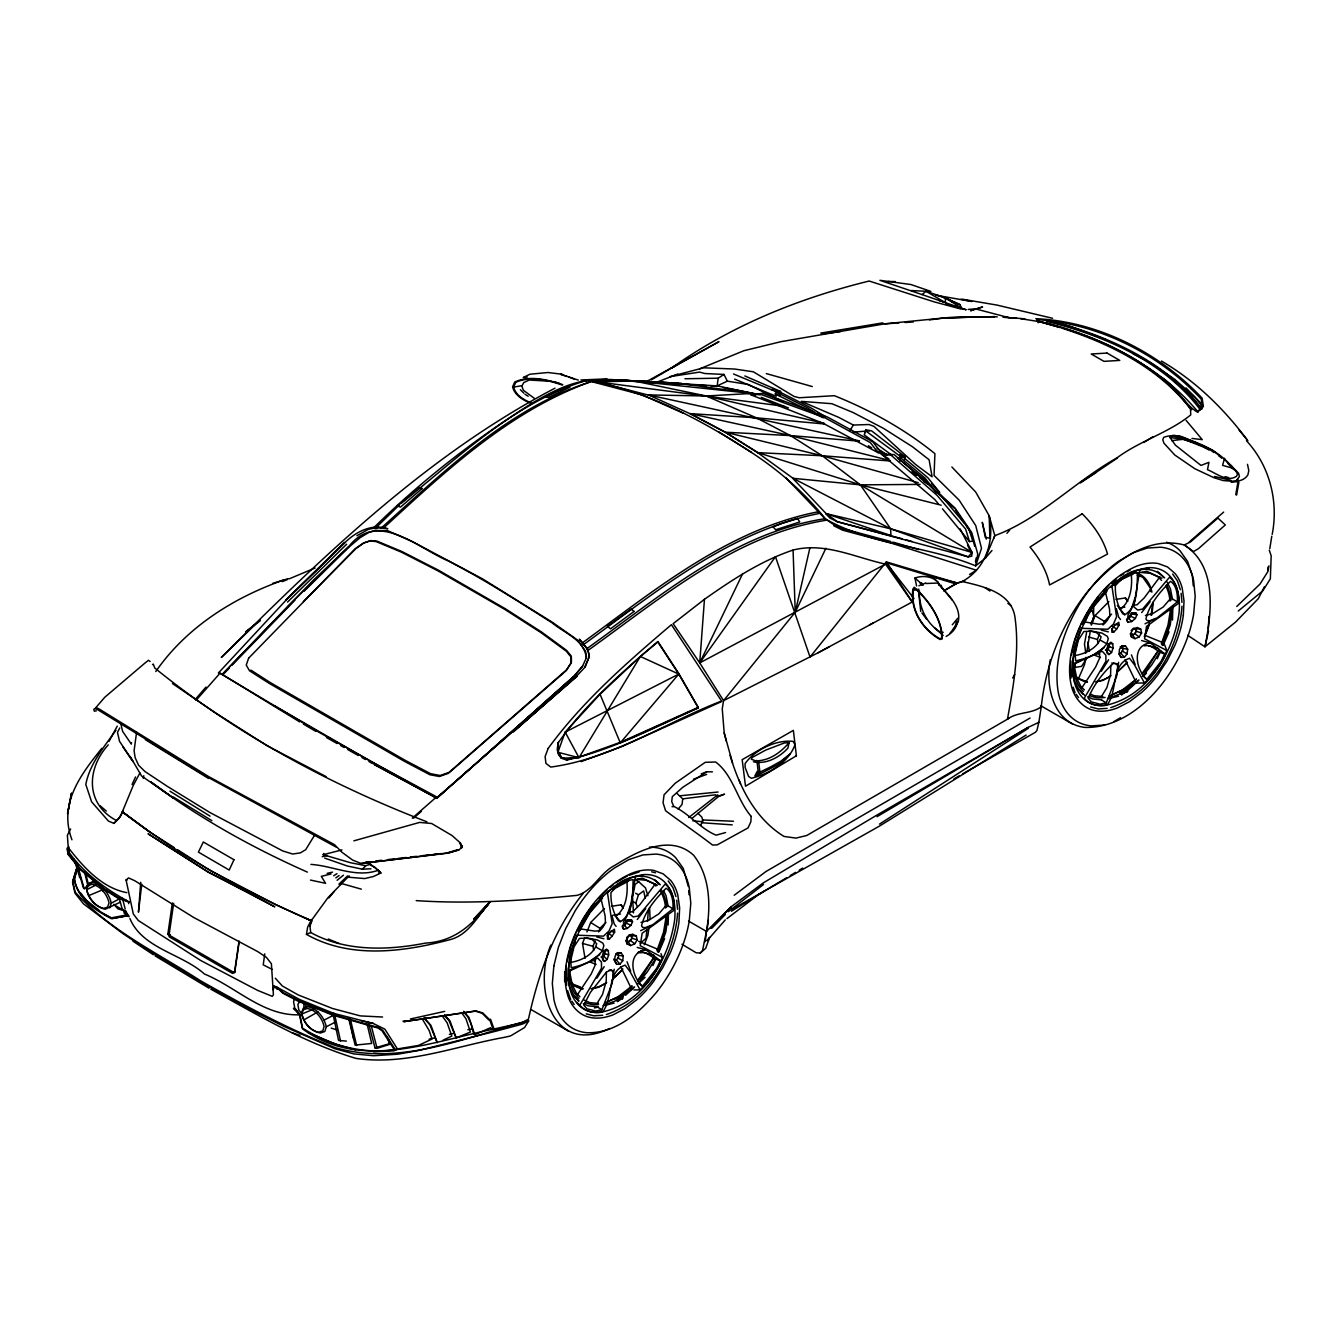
<?xml version="1.0" encoding="UTF-8"?>
<svg xmlns="http://www.w3.org/2000/svg" width="1341" height="1341" viewBox="0 0 1341 1341"><rect width="100%" height="100%" fill="white"/><g stroke="black" fill="none" stroke-linecap="round" stroke-linejoin="round"><path stroke-width="1.5" d="M564.645 981.679L564.695 971.772M668.136 914.646L665.84 931.961L658.364 952.311M1172.537 607.741L1170.224 625.057L1162.764 645.423M705.249 941.684L706.456 931.408C710.847 906.013 710.328 876.461 693.599 855.223C669.83 833.549 637.377 851.384 614.698 865.431C600.03 872.689 592.94 891.279 576.814 895.386C523.493 900.549 469.769 904.186 416.23 900.632M558.392 742.394L558.258 751.58L561.678 757.497L566.941 759.392L579.295 757.045L620.481 742.26L698.225 707.344L678.781 673.601L657.878 641.484C621.939 672.327 585.296 704.126 558.024 743.065L557.89 752.267L561.309 758.185L566.606 760.079C612.871 749.87 655.179 726.906 698.275 707.847L678.781 674.087L657.811 641.97L640.344 656.47L600.047 694.236L565.181 732.119L557.89 752.267L578.994 757.699L640.344 656.47L678.781 674.087L620.296 742.88L600.047 694.236M1075.096 663.426L1075.046 667.416L1081.533 666.36L1086.562 658.733M1075.231 655.481L1075.348 647.535M606.4 972.124L590.409 992.357L583.788 1005.163L586.922 1008.75L595.639 1011.064L601.858 1009.79L612.167 983.406L613.306 973.935L612.569 970.8L611.027 969.761L606.4 972.124L606.199 981.294L602.511 994.486L597.55 1002.599M913.338 590.291C910.505 610.306 922.709 629.097 939.639 638.618L941.717 638.115C942.069 619.291 928.475 600.097 914.545 588.213L913.338 590.291L918.937 589.252M1110.801 665.387L1110.599 674.389L1106.912 687.581L1101.95 695.711M626.817 920.094L626.75 922.843L624.336 925.625M1131.217 613.206L1131.15 615.955L1128.736 618.737M668.136 924.955L668.405 914.83M1172.487 620.078L1172.855 605.897M303.887 1006.84L304.072 1002.817M1187.707 635.316L1204.972 646.815C1211.627 612.703 1217.695 566.489 1184.237 544.966C1146.454 535.126 1111.706 563.974 1088.456 590.526C1061.67 623.666 1045.712 664.583 1041.27 706.757C1031.48 714.183 1017.534 711.535 1007.46 719.195L806.679 835.527L795.967 838.091L783.999 836.432C755.05 818.563 739.36 786.798 730.057 755.218M1208.258 628.611L1208.995 616.424M647.535 921.435L648.273 911.394M914.009 598.639L887.675 564.662L885.529 564.125C855.122 557.504 824.799 541.932 793.067 550.061C760.766 560.873 732.136 579.848 704.461 599.293L699.734 662.907L723.57 700.639L722.246 708.836L724.207 733.007L726.336 741.087M140.721 882.294L138.458 912.165L141.744 884.289M706.908 930.671L708.383 920.077M677.591 913.104C674.64 955.63 648.089 1000.47 606.367 1014.534M1181.991 606.216C1179.024 648.742 1152.489 693.582 1110.767 707.629M1050.321 659.588C1045.041 686.056 1053.288 724.123 1085.238 727.425C1115.695 727.979 1142.146 708.601 1160.535 685.821A97.994 56.523 -60 0 0 1193.658 613.977L1195.2 596.393L1193.658 580.737A97.994 56.523 -60 0 0 1160.535 547.212L1147.343 548.033L1133.162 552.76L1118.763 561.158A98.195 56.657 -60 0 0 1079.606 603.903C1064.117 630.32 1053.087 661.415 1058.267 692.358A97.994 56.523 -60 0 0 1091.39 725.883L1104.582 725.062M1008.935 718.022L1007.46 719.195C1013.36 686.341 1019.546 652.849 1015.238 619.408C1012.941 592.688 983.623 586.503 962.201 581.541L957.172 583.05L945.036 590.057M960.206 528.924L972.074 552.442L971.739 556.197L968.202 556.867L837.438 521.766L830.364 518.246L825.738 513.502M744.842 375.949L780.563 391.421L780.16 395.913L776.389 394.271M566.505 967.867L566.64 985.065M1070.906 660.979L1071.04 678.177M1183.349 615.083L1184.019 600.919L1182.226 588.28A77.728 44.84 -60.1 0 0 1174.984 573.428L1167.558 566.975L1158.255 563.538A80.628 46.516 -60 0 0 1136.045 566.405C1109.359 577.937 1090.501 602.528 1078.952 628.51A80.628 46.549 -60 0 0 1070.286 659.185L1069.649 666.443A84.014 48.477 -60 0 0 1071.442 685.972C1074.141 697.773 1083.059 708.635 1095.413 710.713A80.628 46.516 -60 0 0 1117.64 707.83L1129.474 701.695L1141.325 692.744A77.711 44.84 -60 0 0 1157.786 674.875L1167.089 660.912L1174.716 645.742A80.644 46.499 -60 0 0 1183.332 615.083M622.727 960.743L623.263 956.099L621.051 952.747L617.447 952.663L615.033 956.301L614.698 961.145L616.709 964.313L619.995 964.112L622.727 960.743L617.648 957.809M1127.127 653.855L1127.664 649.212L1125.451 645.842L1121.847 645.775L1119.433 649.413L1119.098 654.24L1121.11 657.408L1124.395 657.224L1127.127 653.855L1122.048 650.921M558.024 743.065L557.219 749.787L558.56 754.665L561.309 758.185L578.994 757.699L565.181 732.119L678.781 674.087M677.289 793.788L682.72 798.85L682.066 804.416L678.11 809.092M733.493 373.971L776.607 391.857L776.07 396.266L734.65 379.134M67.184 848.048L67.989 853.547L80.477 869.085L103.944 888.48L117.824 897.33L128.753 901.621L128.686 903.666M1137.57 572.791L1131.486 573.613L1120.774 579.882L1115.36 585.715C1114.941 595.454 1117.355 605.713 1122.853 613.86L1124.797 614.748C1138.274 606.752 1136.782 586.503 1137.57 572.791L1134.251 571.685M783.06 401.797L748.244 384.481L727.342 381.162L723.989 374.441L718.173 378.196L717.167 385.89L760.297 394.908M1200.178 444.877C1188.981 440.166 1176.007 432.473 1163.72 437.35L1162.781 439.747L1163.938 443.184L1174.8 455.018L1194.764 468.696L1214.125 477.782L1223.227 480.564L1238.011 481.67L1235.748 494.661M131.519 742.596L131.317 744.104L122.601 731.348L121.042 724.66M136.614 732.169L134.083 750.792L135.156 757.682L138.576 765.225L144.962 771.511L167.206 786.279L209.984 812.562L282.783 850.965L292.64 854.016L300.334 852.893L305.698 849.708L314.397 835.51M264.764 953.853L263.222 964.833L272.206 969.426M649.01 927.519L647.871 935.515L644.283 944.701M957.357 621.235C957.072 627.94 951.741 633.354 946.143 636.422M1151.047 615.335L1152.791 603.132M239.218 941.516L234.725 972.51L232.563 973.432L169.402 936.957L167.876 933.923L172.369 902.929M173.659 903.331L169.251 933.738L170.273 935.767L233.233 972.108L234.625 971.487L239.033 941.08M1086.88 651.441L1090.199 631.611M68.726 846.54L69.397 852.876C84.148 873.41 105.101 888.58 127.009 900.766M1093.535 615.703L1093.787 604.674M1268.2 570.344L1268.938 565.818M273.866 985.786L273.212 989.842L273.95 985.736M311.263 919.524L309.922 926.095L310.726 932.515C345.257 951.691 387.633 950.518 425.483 943.092C454.8 941.633 473.541 924.033 490.102 901.722L473.893 918.971L490.102 901.722C478.469 914.964 469.668 933.52 451.8 939.169C404.664 951.892 350.755 959.486 306.452 934.375L307.659 927.017L310.458 921.753L327.875 897.783L349.163 875.857M700.807 825.369L702.667 819.954L701.863 817.172L697.907 813.249M612.099 982.065L614.228 969.225M1116.5 675.16L1118.629 662.32M1236.62 495.097L1238.883 482.257M975.46 561.913L976.164 558.024M904.639 459.779L905.175 456.845L871.633 430.863L866.001 429.874L864.207 434.853L891.832 455.135M1086.562 632.6L1084.483 644.015L1085.774 653.218M899.945 461.103L900.817 456.728L865.548 430.763M1086.009 657.341L1084.483 664.734L1078.851 677.808M1091.943 623.565L1093.25 617.514M143.252 778.216L143.789 775.735M754.882 775.919L756.76 772.282L758.369 772.902L770.622 766.901L780.663 761.319L790.017 754.044L778.719 764.236L755.62 776.271L758.302 772.869L757.162 762.694L755.62 760.8L751.329 759.257L752.267 757.397L765.728 750.072L784.334 742.964L789.078 742.679L787.888 748.177C779.339 757.43 766.18 764.638 753.407 761.772M646.949 929.481L646.01 938.298L640.177 943.377M1208.526 631.075L1204.972 646.815L1235.564 622.09L1258.361 598.606L1264.513 586.587M809.88 547.916L795.247 612.167L723.57 700.639L818.295 652.681L912.198 602.008L886.334 561.879L810.048 657.056L775.467 556.683L699.734 662.907L673.132 623.666L704.461 599.293M1271.788 536.232L1269.793 548.67M567.059 961.849L570.596 946.88L575.758 933.621M1071.442 654.961L1074.996 639.992L1080.159 626.733M956.301 622.107L955.178 626.867L950.132 633.002M550.782 945.12C532.729 987.127 552.274 1056.255 609.485 1028.513M951.875 466.986L975.678 491.996L989.172 515.782C994.704 541.026 985.786 568.802 962.201 581.541L964.799 581.039M1272.19 534.439C1278.66 501.182 1269.692 465.88 1246.476 440.753M67.385 848.937L67.989 854.318L80.477 869.773L103.944 889.251L117.824 898.101L129.088 902.208L125.568 900.012M77.141 868.197L74.409 878.59C76.99 897.515 95.814 909.785 111.32 917.864L126.523 914.964L127.462 915.735L111.32 918.652C95.781 910.589 76.973 898.319 74.409 879.378L77.208 868.851M569.858 962.503C580.569 961.061 593.711 954.993 596.695 943.712L592.018 939.454L586.637 938.147M1074.258 655.598C1084.97 654.173 1098.095 648.105 1101.095 636.807L1096.402 632.55L1089.227 630.823M294.718 997.687L293.578 1001.895L294.785 1008.08L299.479 1014.886L302.496 1028.849C360.545 1071.224 430.746 1041.739 492.918 1029.268L521.917 1022.797L528.471 1019.076C538.411 973.952 553.732 929.548 583.234 893.29M76.471 869.119L72.548 882.227L74.962 893.14L83.427 903.8L122.718 933.487L146.521 949.294L200.01 981.595L256.181 1012.505L283.605 1026.234L334.814 1048.712L353.84 1053.892L373.536 1055.736L397.573 1054.21L418.208 1050.573L495.868 1031.195L522.521 1024.071L528.605 1021.088L528.002 1019.814M76.739 868.197L72.749 881.188L75.163 892.1C109.342 930.235 157.517 952.931 200.01 980.439C243.727 1005.264 288.164 1028.949 334.948 1047.556C399.635 1066.43 466.484 1037.364 528.538 1020.501M326.299 1026.787L324.824 1031.514L320.331 1033.023C310.626 1031.279 303.384 1022.295 301.624 1012.874L303.234 1008.231L307.659 1006.689C317.381 1008.482 324.271 1017.501 326.299 1026.787L335.25 1022.127M637.344 906.65L635.835 903.113L638.45 894.799L643.663 890.927L645.339 898.369M865.163 432.573L866.001 429.874M630.639 904.672L626.683 916.691L623.33 922.105M1135.039 597.768L1131.083 609.803L1127.731 615.217M109.711 907.823L111.253 903.13C109.191 893.743 102.268 884.641 92.546 882.529L88.053 883.97L86.444 888.53C88.355 898.017 95.513 907.069 105.218 909.248L120.405 902.158M301.826 1013.997L303.234 1009.857L307.19 1008.432C315.973 1009.991 322.343 1018.171 324.086 1026.603L322.812 1030.81L318.722 1032.252C309.955 1030.558 303.452 1022.529 301.826 1013.997L312.989 1009.438M607.138 959.402L608.68 954.96L608.345 950.652L606.467 949.11L604.053 951.205L602.394 955.647L602.729 960.022L604.523 961.447L607.138 959.402L603.115 955.731M1111.538 652.497L1113.08 648.055L1112.745 643.764L1110.868 642.222L1108.454 644.3L1106.778 648.759L1107.113 653.134L1108.923 654.559L1111.538 652.497L1107.515 648.826M86.645 889.737L88.12 885.546L92.076 884.272C100.893 886.099 107.096 894.413 109.04 902.862L107.632 907.086L103.609 908.393C94.825 906.432 88.389 898.319 86.645 889.737L97.759 884.121M309.922 926.095L311.799 920.982L304.223 917.546M660.945 953.619L662.353 957.407C658.113 969.962 649.765 980.942 640.076 989.859L633.891 989.943M1164.642 644.82L1166.754 650.502C1162.496 663.074 1154.165 674.037 1144.476 682.971L1136.229 683.089M618.184 999.498L622.073 996.246L623.347 996.514L622.542 998.76L618.721 999.967L617.514 998.576M1125.937 690.749L1126.474 689.358L1127.731 689.626L1126.943 691.872L1123.121 693.062L1121.914 691.671L1122.585 692.61L1125.937 690.749L1126.943 691.872M593.694 950.451L592.99 946.327L595.086 940.929M598.589 931.911L599.997 928.307L605.78 922.491M1098.095 643.546L1097.391 639.439L1099.486 634.025M1102.989 625.023L1104.397 621.419L1111.622 614.128M1144.275 636.673L1149.438 623.347M585.045 958.379L582.514 943.393L584.726 937.694M586.956 931.995L590.66 922.491L604.456 908.544M1091.356 625.107L1095.061 615.603L1108.856 601.64M115.929 730.258C103.978 747.105 89.763 763.649 85.807 784.468L91.59 801.784L108.42 821.078L113.918 823.391L119.014 818.278L121.83 813.032L133.195 785.558L139.9 772.969M96.334 710.864L94.323 711.183L93.803 709.238L97.155 707.998L99.502 709.205L208.911 776.741L334.529 844.679L341.972 852.289L352.549 860.017L361.115 863.503L448.43 852.859L459.209 849.808L462.159 846.624L460.214 842.802L452.034 835.527L431.618 823.508L419.632 822.402L353.873 840.841M727.342 381.162L717.167 385.89L610.138 379.486L584.508 380.224C642.071 388.354 701.226 419.616 751.211 452.319C779.322 470.607 804.6 492.767 825.52 518.984C870.963 544.982 927.369 545.955 975.645 565.868L985.199 558.325L994.821 535.662L989.172 515.782L989.876 537.741M1106.794 643.814L1108.269 638.618L1107.264 636.271L1101.833 633.053L1092.261 631.175L1083.897 631.51L1078.415 639.959L1075.13 653.687L1075.599 660.828C1087.115 658.548 1099.57 653.503 1106.794 643.814L1100.223 640.093M602.394 950.702L603.869 945.522L602.863 943.159L597.432 939.957L587.861 938.063L579.496 938.415L574.015 946.847L570.73 960.575L571.199 967.733C582.715 965.453 595.169 960.391 602.394 950.702L595.823 946.997M123.171 811.087L120.221 816.736L113.918 823.391M275.559 986.406L283.001 993.312L298.356 1001.308L332.534 1015.07L378.162 1028.078L382.034 1030.776L393.885 1048.997L392.611 1050.037C361.249 1054.026 328.746 1044.89 302.496 1028.078L300.015 1014.969L293.444 1008.248L300.535 1014.735C263.875 1016.763 236.418 987.06 204.435 974.019C181.923 953.686 142.481 948.64 129.943 918.602M631.443 919.742L627.89 920.479L623.934 923.463L622.526 927.302L623.599 929.229L627.219 928.458L630.957 925.357L632.566 921.636L631.443 919.742L627.37 919.725M1135.827 612.854L1132.29 613.591L1128.334 616.575L1126.926 620.397L1127.999 622.341L1131.62 621.553L1135.358 618.469L1136.967 614.748L1135.827 612.854L1131.77 612.837M652.916 965.554L656.269 957.876M658.766 952.127L664.633 938.7M1157.317 658.666L1160.652 650.988M1163.167 645.239L1169.034 631.812M993.698 538.328L994.821 535.662C1040.415 518.615 1074.862 481.469 1116.986 457.868C1139.833 440.803 1168.883 432.741 1190.758 414.872L1190.473 408.921C1158.909 367.903 1110.482 343.983 1062.223 328.227M531.053 402.836C523.761 399.853 515.665 395.31 513.637 387.113L515.782 382.302C530.55 375.748 547.497 380.073 562.147 385.001M584.71 667.064L589.319 656.721L587.961 649.849L579.379 639.171L587.76 649.262L589.319 656.336L585.179 667.013L576.412 676.333L513.62 731.432L577.016 676.384M132.055 784.519L135.542 776.942M579.781 930.453L589.805 912.886L602.545 898.202M656.956 950.568L663.56 932.196L665.639 919.54A67.687 39.04 -60 0 0 665.857 915.568M1084.182 623.565L1086.696 618.067M1161.356 643.68L1167.961 625.292L1170.023 612.653A67.67 39.04 -60 0 0 1170.274 608.68M378.43 871.801L379.922 871.717L370.485 864.258L365.724 865.699L350.521 862.732L323.181 854.703L323.784 853.412M233.233 972.108L234.625 971.487L234.725 972.51M825.939 548.218L795.247 612.167L793.067 550.061M742.746 573.512L699.734 662.907L885.529 564.125L912.198 602.008M1090.753 623.9L1094.122 616.927L1092.446 610.792L1088.691 611.798M660.426 960.692L656.671 968.353L642.423 986.255C631.762 976.868 626.565 952.479 645.826 949.797L660.426 960.692C652.279 959.117 647.2 950.451 638.132 952.294M1164.809 653.788L1161.071 661.448L1146.806 679.367C1136.162 669.98 1130.966 645.574 1150.226 642.892L1164.809 653.788C1157.065 652.866 1152.522 643.697 1144.141 645.876M70.62 828.956L67.368 835.326L68.257 847.512C83.058 866.789 102.05 888.077 126.875 892.653M1247.482 464.338L1248.823 470.607L1247.834 475.049C1243.979 480.933 1237.123 481.436 1230.854 481.872L1235.866 481.285L1239.402 476.608L1238.648 473.39L1231.004 465.344M119.751 727.979L117.488 732.354L119.517 741.322L133.329 761.889M109.007 741.405L117.237 726.135M576.496 931.727L584.391 917.177L593.761 903.717M1080.88 624.822L1082.858 621.201M1084.835 617.564L1087.802 612.099M1012.723 678.01L1014.701 674.473M1106.258 702.902L1116.567 676.518L1117.707 667.047L1116.969 663.912L1113.617 663.141C1102.922 672.696 1093.636 685.067 1088.188 698.259L1091.323 701.863L1100.022 704.176L1106.258 702.902L1101.531 699.935M654.224 956.971L642.339 976.248L637.88 980.506M1158.624 650.083L1146.739 669.343L1142.281 673.618M849.658 431.014L853.345 425.047L869.085 424.527L873.98 426.421L915.685 464.539L932.112 476.793L929.078 459.728L912.517 446.788L883.551 428.399L853.127 412.542L831.873 403.708L801.264 401.361L838.594 417.319L853.345 425.047M655.263 959.033L647.368 971.789L638.199 983.137M1159.663 652.128L1151.751 664.901L1142.582 676.233M653.587 957.91L637.461 980.774M1157.987 651.022L1141.861 673.886M528.605 1021.088L524.582 1027.508L511.055 1035.638M640.076 989.859L630.102 971.722L625.141 965.151C606.4 971.504 613.457 997.788 602.997 1011.382C594.918 1013.863 585.279 1011.919 579.832 1005.197L601.522 968.135L601.455 962.067L597.768 958.094L568.718 971.337C568.115 958.781 572.389 946.679 577.016 935.197L603.467 936.152L609.015 931.006L612.167 923.698L607.473 892.771C615.133 885.11 624.487 878.104 635.45 876.511L629.365 913.674L633.237 916.926L638.199 916.004L665.17 884.071C672.746 890.189 674.657 900.901 674.205 910.17L642.138 933.286L640.21 945.69L662.353 957.407M612.217 935.968L614.631 932.179L614.429 929.196L609.887 932.448L607.54 936.353L607.473 939.169L609.417 938.985L612.217 935.968L607.507 932.699M596.896 978.159L604.204 966.677M625.861 940.611L627.152 944.03L630.622 945.589L634.712 943.846L637.193 939.94L636.321 935.951L632.902 934.375L629.315 934.794M1116.617 629.063L1119.031 625.275L1118.83 622.291L1114.287 625.543L1111.94 629.449L1111.873 632.281L1113.818 632.08L1116.617 629.063L1111.89 625.794M1101.296 671.271L1108.588 659.772M1139.112 636.941L1141.593 633.036L1140.722 629.063L1137.302 627.471L1133.145 629.18L1130.748 633.203L1131.553 637.143L1135.022 638.685L1139.112 636.941L1134.486 633.354M300.015 1001.073L297.87 1004.375L298.808 1010.024L302.178 1014.098M218.382 673.031L286.035 600.181L344.738 542.803C355.935 531.69 371.826 523.426 387.8 528.74L376.134 527.734L368.356 529.36L356.907 535.746M655.481 883.753L639.858 904.739L632.634 911.712L628.946 912.048M1159.881 576.865L1144.259 597.851L1137.034 604.808L1133.346 605.16M1122.585 692.61L1126.474 689.358M952.831 629.767L958.178 621.956C961.849 606.182 947.182 594.281 938.164 583.67L937.962 583.402M108.269 744.858C86.394 768.829 85.355 804.08 116.332 820.457M1088.791 610.289L1098.162 596.829M681.982 944.248L696.13 952.747L700.287 953.065L702.567 950.35L706.456 931.408L731.331 906.633L763.18 882.965L876.226 815.496L1028.145 727.409L1038.856 722.313L1041.27 706.757M577.25 994.988L591.28 973.834L595.421 964.548L594.884 960.374M1081.651 688.084L1095.664 666.93L1099.821 657.66L1099.285 653.486M101.815 748.328C80.309 775.115 58.468 803.913 71.945 839.801M1226.127 461.17L1236.167 471.429L1237.525 474.295L1236.385 476.407C1227.015 482.442 1216.22 473.189 1207.487 469.702L1208.945 462.343L1200.983 465.411L1175.454 445.195L1169.939 437.468L1171.146 435.909C1194.06 439.345 1218.634 449.738 1233.368 468.411L1222.59 465.361L1224.517 458.287L1224.836 460.097M637.26 919.473L645.759 908.611M1141.66 612.586L1150.159 601.707M1120.707 653.235L1122.903 650.419L1122.635 647.234L1120.171 646.815M1094.206 605.998L1106.928 591.297M155.791 671.506C186.466 627.32 233.451 597.667 283.521 580.066M707.277 940.276L709.657 937.359L705.701 948.305L700.287 953.065M328.88 897.967L334.227 891.463M952.294 624.805L957.776 618.235M489.297 902.962L475.77 919.054L488.359 904.203M582.648 665.991L574.317 675.847L491.594 749.619M449.235 787.251L436.848 798.18L374.273 764.504L436.848 798.18L573.998 676.417L582.363 666.561L586.52 657.509L585.648 651.525L578.088 640.445L552.492 622.358L482.509 578.859L412.408 541.613L387.75 530.718L375.648 530.466L369.177 532.226L360.092 537.707L349.75 546.39L303.887 591.381M95.882 707.579L104.782 697.253L144.241 663.661L148.449 660.292L150.108 661.499M196.037 700.354L219.991 673.249L319.544 732.572L436.848 798.18M665.27 906.415L658.8 913.892L648.625 920.328L640.998 922.407M1169.67 599.528L1163.2 607.004L1153.025 613.424L1145.398 615.519M195.451 699.231L205.994 687.061M985.199 558.325L991.988 550.514M1006.907 533.316L1009.622 530.198M88.02 884.708L84.282 888.999L76.722 862.548M475.234 918.753L490.102 901.722M707.009 940.779L725.297 919.876M607.339 935.532L609.669 932.867M784.016 406.273L592.957 381.313L621.386 380.174L634.243 381.012L706.204 395.981L756.408 417.822L790.452 435.59L822.234 455.756L860.386 484.855L972.074 552.442L968.202 556.867L890.592 528.773L826.173 513.653L792.715 478.268M599.109 897.883L607.339 889.686M1103.509 590.979L1108.856 585.145M672.998 908.779L652.849 924.687L645.289 927.67L642.624 927.369L641.551 925.893C644.703 911.444 655.85 898.453 666.108 888.262A35.235 17.902 -69.9 0 1 672.964 908.812L668.17 905.896M1177.398 601.891L1157.249 617.799L1149.69 620.782L1147.008 620.464L1145.952 619.006C1149.103 604.54 1160.25 591.565 1170.509 581.357A35.235 17.902 -69.9 0 1 1177.364 601.908L1172.57 598.991M731.331 906.633L710.529 928.274M223.578 674.037L229.277 668.103M232.127 665.153L295.003 600.081M324.656 858.106L347.369 866.018L362.372 869.186L365.724 865.699M789.078 742.679C780.529 752.619 769.281 760.9 755.62 760.867L756.961 760.481L758.771 762.308L759.911 772.248L758.369 772.902M711.87 928.19L725.313 914.528M303.368 601.606L356.036 548.469L364.115 542.787L370.719 540.591L377.072 541.144L401.998 551.57L438.289 570.093L505.389 608.78L541.68 632.097L566.606 650.402L571.35 656.235L571.434 662.286L566.556 669.83L449.118 772.332L440.166 775.5L430.612 773.69L405.083 760.28L270.346 682.619L250.834 670.064M370.535 865.163L375.094 867.392L380.928 873.008L373.351 876.528L364.718 878.573L348.71 877.232M1197.781 412.039L1203.397 406.39L1202.106 398.16C1159.781 352.918 1098.245 321.404 1035.822 318.689M613.223 978.746L622.928 969.023M1117.623 671.841L1127.328 662.136M728.18 911.712L763.515 884.473M344.536 542.367L285.834 600.131L344.738 542.803M287.51 602.109L346.665 544.228M586.235 658.045C584.81 639.808 564.142 633.036 552.106 622.827C517.894 601.237 483.917 579.161 447.86 560.739C417.487 547.899 377.676 509.714 348.744 546.592L289.388 604.741L222.204 674.456L218.717 672.528L219.589 673.098M376.469 527.231L376.871 528.471L374.592 528.555L374.189 527.315L376.469 527.231L399.551 504.752M374.189 527.315C422.365 479.894 476.256 438.138 533.534 402.3C549.475 393.148 566.237 384.096 584.458 381.045C513.402 403.255 458.119 457.952 401.11 503.428M381.431 527.851C444.24 471.294 509.362 407.463 591.364 381.531C510.468 410.245 445.497 471.026 383.375 528.203L381.431 527.851L383.375 528.203M1131.133 630.639L1133.748 628.124L1136.095 628.946L1135.961 632.265L1133.413 634.746L1131.016 633.891M1236.771 606.467L1260.037 584.022L1268.066 571.266L1267.932 567.142M338.921 884.205L347.604 875.891M631.929 986.188L622.995 994.704L604.623 1003.152M1136.33 679.284L1127.395 687.799L1109.024 696.247M348.744 546.592L313.543 580.1L222.204 674.456L299.73 721.911M631.98 985.97L617.916 996.866L608.009 1001.442M1136.38 679.066L1122.316 689.978L1112.41 694.537M633.857 987.227L619.14 998.995M1138.258 680.34L1126.524 689.995M625.61 995.223L634.595 986.976M637.578 984.227L645.071 977.354M1128.502 689.693L1138.995 680.071M1143.487 675.948L1146.471 673.199M620.263 998.944L617.313 1001.626L619.793 1000.118M1121.713 694.739L1126.138 690.699L1119.567 692.107L1121.713 694.739L1126.138 690.699L1123.641 689.66M435.976 798.448L576.412 676.333M573.998 676.417L452.319 784.519M413.648 818.161L421.46 811.255M513.016 732.102L575.943 676.384M474.613 764.638L437.585 797.392L373.368 762.811L274.184 705.651M479.24 760.531L486.967 753.709M412.274 818.144L435.708 797.677M1223.646 512.111L1189.182 542.032M1237.927 479.475L1235.866 481.285L1238.011 481.67M756.76 772.366L757.9 771.393M930.855 291.399L910.908 284.527L879.897 280.319L922.038 294.567L925.994 291.282L945.338 297.886L959.854 304.575L961.883 308.363L966.157 309.821L964.347 309.084M126.071 879.964L128.552 877.919L134.72 880.702L193.59 917.412L257.807 951.641L266.39 957.357L271.402 963.743L273.413 994.754L272.273 996.346L257.656 990.396L200.614 960.441L138.341 920.529L133.312 913.992L126.071 879.964L127.412 879.88M254.706 625.057L221.299 657.476C322.511 556.532 427.293 455.001 555.006 388.169M692.191 818.211L718.474 796.588L724.559 794.14L717.016 796.537M1238.246 611.027L1262.786 590.878L1270.346 578.843L1271.184 555.828L1269.29 550.212M610.222 887.356L613.105 885.01M1113.181 581.625L1116.064 579.278M337.111 880.299L343.464 875.187M717.737 794.844L688.704 817.524M260.288 620.246L245.571 631.98L260.087 620.799M582.329 642.892C654.391 590.358 727.895 529.561 817.541 511.91L818.882 513.536C729.269 531.22 655.833 592.018 583.737 644.468L582.329 642.892L583.737 644.468M586.956 648.575C659.571 596.661 732.823 533.366 823.642 518.917L825.385 520.375C734.315 535.294 660.778 598.354 587.894 650.502L588.297 651.743L586.956 648.575L587.358 649.815M943.662 591.012L957.172 583.05L961.195 582.044M726.939 918.619L758.017 894.916L786.647 877.735M647.921 895.738L645.474 887.876L638.702 881.724L635.098 884.44L632.55 897.045L633.472 912.886M734.214 895.235L766.063 871.466L1030.089 718.022M612.954 889.485L627.89 881.423M1114.053 584.927L1122.316 579.061L1132.29 574.535M335.837 877.852L339.105 875.539M612.887 889.2L622.995 882.093L628.795 880.92M1112.075 583.201L1115.058 581.106M1110.549 587.056L1125.719 576.379M638.5 952.697L640.914 951.037M590.744 960.676L599.779 954.524M1095.144 653.788L1104.179 647.636M1080.595 482.861L1117.388 458.019M152.522 664.583L153.276 664.08L154.768 668.019C235.932 733.929 329.534 784.368 426.924 821.815M616.307 998.492L619.257 996.564M712.44 771.846L706.757 771.796L682.737 787.318L672.294 796.688L671.707 801.6L673.769 806.427C689.341 813.752 700.522 828.721 716.077 835.175L725.582 832.543M333.691 875.774L336.977 873.645M879.512 824.128L1028.145 728.414M618.721 999.967L619.995 999.146L619.726 997.218L622.073 996.246M1123.121 693.062L1127.932 691.202M1079.991 482.592L1095.949 472.568M1143.789 442.496L1152.64 436.931M644.887 382.487L718.977 341.653L671.372 368.155C730.61 325.93 798.146 298.54 868.448 281.208M969.56 574.484L976.382 570.243L892.888 543.625L842.668 530.198L833.767 525.756M1026.133 735.069L879.78 825.905L731.8 909.466M731.398 911.243L764.186 891.195M614.698 915.585L615.77 916.205C626.381 908.829 628.091 893.005 626.834 881.071M1117.355 605.512L1120.171 609.3C1131.284 601.506 1132.592 584.844 1131.083 572.389M790.218 875.589L795.582 872.354M799.169 870.208L802.739 868.063M671.372 368.155L675.998 365.406L651.139 379.956M1184.237 544.966L1190.389 542.015L1217.896 518.079L1225.322 524.918L1198.485 548.637L1193.473 551.537L1184.841 545.318M1120.372 575.775L1123.691 573.814M1126.993 571.853L1130.295 569.908M615.972 882.663L627.554 875.824M877.031 816.669L1028.145 727.409M103.944 914.176L112.393 918.568L128.535 915.585L125.719 911.562L127.462 915.735L125.585 910.556M580.904 379.989L607.054 378.866M1111.086 675.663L1102.922 680.423L1096.972 681.345M606.685 982.551L598.522 987.328L592.571 988.25M1113.868 721.609L1120.573 717.703M953.853 778.987L959.268 775.836M962.888 773.74L1035.436 732.253L1036.911 730.543L1038.856 722.313M303.636 1020.065L317.884 1011.885M818.295 652.681L829.241 646.748M869.437 624.956L873.092 622.978M394.019 1050.774L397.439 1048.947L418.526 1045.427L431.986 1039.04L429.17 1030.525L422.247 1018.909M88.053 883.97L95.177 880.249M111.253 903.13L120.17 898.487M324.153 1020.065L334.915 1014.534M1073.169 663.963L1080.343 660.493M568.768 970.867L575.943 967.381M1144.996 623.8L1155.573 618.771M640.612 930.688L651.173 925.659M1036.895 319.611L1037.968 321.086C1081.718 331.328 1124.395 348.861 1160.099 376.486C1175.236 384.951 1183.298 403.323 1196.977 411.888L1202.592 407.01L1201.234 399.132C1159.345 354.208 1098.581 323.432 1036.895 319.611L1038.185 322.745M566.606 760.079L570.361 758.319M443.184 1040.113L451.8 1036.09L447.123 1022.781L442.614 1016.461M310.726 932.515L306.452 934.375M620.397 921.653C633.874 913.657 632.382 893.391 633.187 879.679L627.085 880.501L616.374 886.77L610.96 892.603C610.541 902.359 612.954 912.618 618.452 920.764L620.397 921.653L615.77 916.205M721.709 701.494L621.771 746.585L581.072 761.604M336.34 847.194L208.375 777.529L95.278 708.232M620.296 742.88L698.275 707.847M490.555 1027.675L475.787 1034.297L473.775 1034.146L470.959 1023.703L467.875 1016.897L463.902 1012.287M315.085 567.981L289.338 578.792M1122.048 693.146L1107.515 698.627M617.648 1000.034L603.115 1005.532M88.456 895.721L103.659 889.385M654.777 382.956L677.758 374.072M632.902 934.375L628.761 936.068L626.348 940.091L627.152 944.03M916.59 585.983L914.931 578.072C922.306 575.155 932.565 576.312 938.231 582.245L939.102 585.38M918.903 585.766L925.726 582.983M282.314 581.608L287.577 579.496M701.242 773.891L706.757 771.796M444.843 1015.875L448.933 1020.434L456.158 1037.9L470.423 1032.05L465.998 1018.842L461.572 1012.606M693.431 779.222L706.69 774.394M813.652 411.972L762.744 393.299L751.094 394.924L823.072 423.27L878.171 452.722L880.635 451.833L872.656 441.658L827.347 417.001L819.519 414.134M976.969 308.933L982.567 306.988L977.002 308.497M629.482 875.17L639.07 871.952M340.128 884.423L342.257 883.736L361.366 889.167M943.259 632.281L941.449 632.868C926.916 624.336 918.551 607.624 919.44 590.794M368.54 1023.284L374.994 1047.924L377.072 1048.344L389.728 1044.354L387.18 1036.526M272.726 583.352L288.265 578.641M447.224 852.859L458.069 849.607M458.672 849.959L448.095 853.127L361.115 863.503M699.667 368.842L743.853 350.722L781.065 341.653L884.507 323.868L945.908 317.767L972.778 317.13M405.887 1021.021L402.937 1021.188M374.994 1047.924L389.862 1043.583L388.873 1039.795M920.362 583.134L921.569 582.983L920.362 583.134L922.424 585.196M378.313 870.259C355.767 878.338 333.423 865.833 310.928 864.409M341.989 849.909L323.181 854.703M1108.689 698.611L1118.562 696.18M594.415 1007.963L598.371 1006.974M604.288 1005.515L614.161 1003.068M461.421 848.367L461.891 846.557L460.08 842.953M331.076 873.946L321.304 876.36L325.578 883.317L310.441 880.065M757.162 762.694L758.771 762.308M429.053 1039.191L435.138 1037.75M449.369 1034.397L453.442 1033.442M322.242 856.715L327.204 855.541M327.12 873.377L332.501 872.119M124.043 912.919L126.523 914.964M410.296 1019.009L444.659 1011.382M467.825 1029.804L471.848 1028.899M510.183 1036.057L503.763 1037.465C455.085 1046.265 405.87 1065.793 355.834 1058.367C304.39 1042.896 257.69 1014.902 210.839 989.205M615.167 998.995L621.738 997.603M1127.395 575.188L1133.195 574.015M1138.995 572.842L1146.739 571.283L1161.859 578.306M634.611 879.73L642.339 878.171L657.459 885.211M1139.045 569.959C1147.728 567.913 1158.004 570.461 1163.686 577.602M632.634 877.249C641.87 874.617 653.117 876.746 659.286 884.49M1124.11 690.313L1127.731 689.626M672.042 806.746L673.769 806.427M942.488 508.842L969.509 541.63L972.795 541.043L968.772 528.589L940.527 494.913L894.112 454.565L881.59 454.23L934.761 499.489L938.633 504.166M513.637 387.113L521.766 385.705M1138.693 569.858L1148.986 568.131M634.293 876.746L642.523 875.371M820.776 333.088L882.898 322.863M1119.282 608.009L1124.881 607.121M613.005 915.199L620.481 914.026M1115.947 599.377L1125.468 597.935L1127.781 601.221M611.546 906.281L621.084 904.823L623.381 908.125M1105.437 650.15L1107.716 649.832L1109.527 646.546L1108.99 643.613M167.876 933.923L169.251 933.738L170.273 935.767M602.31 950.819L604.59 950.501L605.126 953.451L603.316 956.736L601.036 957.038M348.476 1017.618L355.097 1045.108L371.708 1043.466L367.116 1024.138M675.847 384.163L681.597 383.392M822.05 333.909L840.623 331.478M929.397 319.912L945.908 317.767L994.787 316.66L947.115 317.683M682.72 798.85L715.725 794.777M527.298 377.039L523.275 377.508L529.913 374.223L547.983 372.513L562.466 374.29M771.377 389.611L774.394 389.259M1171.699 440.636L1182.863 439.345L1198.586 443.871L1176.426 435.791L1182.863 439.345L1169.939 437.468M1121.378 646.312L1125.451 645.842M616.977 953.2L621.051 952.747M365.473 862.112L369.563 861.643M375.698 860.956L381.816 860.252M387.951 859.564L394.086 858.877M398.176 858.408L406.357 857.486M410.43 857.016L416.565 856.329M422.7 855.642L428.835 854.938M432.925 854.485L441.088 853.547M776.607 391.857L780.563 391.421M897.531 457.834L924.77 479.877L936.504 492.683L939.588 492.365L927.838 477.714L899.811 454.364M680.306 795.749L718.072 792.028M852.893 432.171L869.555 430.83M968.185 309.436L974.672 308.933M751.094 394.924L760.33 394.22L825.084 417.856L870.393 442.597L878.171 452.722M884.507 323.868L898.906 322.913M905.058 322.494L913.288 321.957M639.741 952.78L643.948 952.496L654.19 955.395M1107.096 708.383L1098.229 708.936L1090.619 706.958M602.696 1015.271L593.828 1015.824L586.218 1013.846M972.074 552.442L890.592 528.773L793.051 478.318L757.682 452.671L725.28 432.288L690.179 413.766L648.39 394.924L706.204 395.981L751.882 393.449L755.721 394.824M373.67 1051.864L392.947 1050.858L397.439 1048.947L384.85 1029.15L373.267 1023.485L333.808 1013.41L299.697 999.531L277.168 987.328M362.372 869.186L370.954 868.784M925.86 583.519L937.242 583.05M379.034 873.075L380.928 873.008M460.885 846.59L462.159 846.624L459.678 843.103M588.733 380.408L584.207 380.676L586.486 381.28M598.555 380.157L614.429 380.106M603.383 380.928L593.292 381.146L597.7 382.051M597.449 381.799L634.243 381.012L678.462 383.208L751.882 393.449L634.243 381.012L593.024 380.878L648.491 395.126M684.949 378.749L718.173 378.196M1109.208 643.814L1112.745 643.764M604.808 950.719L608.345 950.652M793.051 478.318L860.386 484.855L920.11 484.403M332.736 1012.79L338.552 1040.432L346.38 1041.102M424.024 1017.584L425.097 1017.584M887.993 281.442L895.352 281.593M382.571 1017.014L360.411 1015.908L332.534 1008.499L298.088 994.888L282.331 985.97L275.291 978.192M900.817 456.728L905.175 456.845M671.154 382.939L678.462 383.208L621.386 380.174L669.444 382.839M671.187 383.442L682.535 384.28M1134.52 628.812L1140.722 629.063M630.119 935.7L636.321 935.951M671.523 383.492L706.623 385.655M702.667 819.954L733.46 821.245M666.008 382.671L678.462 383.208M723.989 374.441L704.83 373.519L699.533 372.094L669.997 376.637L703.623 367.803L734.566 369.026L753.34 371.792L794.157 396.483L799.32 397.757L834.353 395.696C870.326 410.078 904.789 429.221 934.912 453.66L934.057 475.435L959.083 500.059L975.728 525.571L981.511 548.301L975.645 565.868L977.757 554.101L971.772 532.645L954.993 507.988L938.717 493.153M824.43 423.974L756.408 417.822L690.213 413.631L725.397 432.221L757.916 452.655L822.234 455.756L890.307 460.986M1095.815 653.654L1099.855 653.838M591.415 960.542L595.454 960.743M911.327 290.544L925.994 291.282L945.422 302.647L961.883 308.363L945.338 297.886L945.422 302.647L922.038 294.567M621.57 380.542L637.746 381.498M645.826 381.967L659.973 382.805M993.446 316.66L997.268 316.895M1003.018 317.264L1016.646 318.337M620.581 380.509L636.958 381.582M645.138 382.118L657.425 382.906M710.797 385.957L717.066 386.392M702.198 822.771L732.203 824.849M859.447 441.155L790.452 435.59L725.397 432.221L822.234 455.756L918.233 482.693M1009.371 317.582L1024.842 318.84M881.59 454.23L890.843 455.001L937.108 495.349L965.621 529.092L969.509 541.63M614.094 959.938L616.307 960.122L618.519 957.306L618.251 954.138L615.77 953.719M1102.838 696.515L1094.139 695.744L1090.417 694.035M598.438 1003.42L589.738 1002.649L584.156 1000.068M1020.585 318.689L1038.973 321.589L1060.295 327.539L1037.833 321.086C1095.463 335.434 1155.171 360.897 1191.613 409.726L1181.354 397.322M1191.948 438.423L1202.257 439.647L1186.148 420.404M1141.861 572.557L1150.494 573.361L1157.987 576.764L1161.524 580.385M637.461 879.445L646.094 880.266L653.587 883.652L655.933 886.066M592.269 381.833L642.423 394.992L683.575 413.33M692.828 820.793L702.969 821.798M1101.497 699.851L1092.395 698.929L1087.702 696.717M1172.269 435.406L1181.371 436.563M551.268 381.33L529.242 380.023L523.744 382.571L521.867 386.141L523.342 390.231L534.338 398.344M962.905 299.311L996.883 305.061L1052.551 318.286M745.579 393.064L749.636 393.634M1131.251 613.91L1136.967 614.748M624.956 920.513L632.566 921.636M935.85 295.221L971.756 301.474L961.095 299.194M1111.739 663.041L1116.969 663.912M609.082 970.23L612.569 970.8M990.546 538.294L985.317 537.355L982.283 522.32L986.289 539.116M1120.59 647.954L1127.664 649.212M617.95 955.161L623.263 956.099M1230.921 480.363L1214.527 476.457M1174.012 435.339L1182.376 436.848L1191.546 440.669M766.281 373.586L812.294 386.543M722.933 387.532L754.245 393.617M1083.763 621.822L1098.949 624.202L1104.297 623.883L1107.381 620.263L1109.862 615.888L1109.527 609.032L1105.604 592.772M579.379 928.726L594.549 931.09L599.913 930.788L602.981 927.151L605.462 922.776L605.126 915.937L601.204 899.677M648.39 394.924L859.447 440.871M361.148 1020.736L373.401 1023.401M690.213 413.631L790.452 435.59L890.374 460.634M1115.075 624.37L1119.031 625.275M610.675 931.257L614.631 932.179M706.204 395.981L824.48 423.404M943.829 297.752L959.854 304.575M1046.785 320.499L1070.587 326.45L1105.772 339.541M1046.433 321.371C1104.163 335.552 1163.686 361.148 1200.363 409.826M1101.229 630.086L1108.32 631.862M596.829 936.973L603.936 938.75M757.916 452.655L860.386 484.855L941.164 505.188M1049.282 320.75C1106.476 335.2 1165.396 360.997 1201.938 409.106M651.659 871.818L655.431 872.79M836.968 521.615L902.208 538.764M929.313 575.691L957.172 583.05L886.334 561.879M553.297 381.598L559.063 383.14M890.776 541.496L840.908 528.136L833.096 524.147L825.084 518.816L785.709 477.597M955.965 583.972L888.077 563.27M1141.593 640.545L1150.226 642.892M637.193 947.433L645.826 949.797M355.717 1049.869L337.144 1044.807L307.994 1032.486M906.164 539.87L912.081 541.513M1225.054 476.625L1228.574 477.614M1088.657 636.992L1097.391 639.439M582.514 943.393L592.99 946.327M1148.349 645.608L1158.59 648.508M945.69 303.72L963.76 309.369M869.236 281.057L933.906 301.792L960.709 308.95M892.771 542.082L918.769 549.609M1177.901 436.881L1203.128 446.888M124.579 910.841L117.941 908.863L113.801 904.253M331.227 1028.128L337.077 1029.938M562.818 384.683C547.597 379.704 530.097 375.061 514.776 381.967L512.564 386.879C514.776 395.31 522.99 400.154 530.6 403.155M490.84 1028.614L492.918 1029.268M936.052 294.886L947.651 298.691L952.462 302.077M567.008 376.385L560.588 374.29L578.289 380.09M1162.06 642.305L1144.56 635.181M657.66 949.21L638.634 941.265M292.17 1032.805L300.015 1035.386M939.069 300.501L944.349 302.261M830.8 518.397L826.173 513.653L890.994 535.579L890.592 528.773L860.386 484.855M1135.911 631.125L1141.593 633.036M631.51 938.013L637.193 939.94M955.379 306.1L959.938 307.692M1006.37 316.761L1008.767 317.616L975.343 308.849M1107.616 645.993L1113.08 648.055M603.215 952.881L608.68 954.96M277.57 988.099L276.766 987.797L277.771 988.686M1093.317 654.726L1100.441 657.459M588.917 961.614L596.041 964.363M1137.134 575.054L1142.8 577.25L1150.176 587.827L1150.829 591.649M1077.745 678.177L1087.182 681.831M571.216 983.489L580.636 987.144M582.782 988.736L573.345 985.065L570.176 980.573M761.219 397.305L788.441 407.949M568.618 376.905L574.35 379.168M328.294 939.002L339.022 943.477M1133.313 358.65C1157.317 372.563 1180.298 390.399 1198.016 411.972M307.357 872.103C252.158 847.579 199.021 818.044 150.628 781.769L173.777 798.264L141.593 776.003L130.127 756.408M583.301 1003.621L587.995 1005.817L597.097 1006.739L601.858 1009.79M393.885 1048.997L395.36 1049.685L382.839 1030.391L378.631 1027.575L332.534 1014.366L298.356 1000.537L283.001 992.541L276.497 986.792M1201.318 445.547L1192.618 441.357L1212.582 450.241L1221.768 457.633M1130.346 616.022L1135.358 618.469M625.945 922.926L630.957 925.357M1133.229 353.856L1145.734 359.958M774.947 393.818L823.34 417.789L808.187 408.284L775.064 391.488M818.044 413.028L825.469 416.783L810.467 407.58L776.188 390.181M1203.061 446.385L1209.381 449.654M326.131 776.623L267.144 745.78L215.113 712.624L172.469 683.558M1204.637 447.676L1209.129 450.04M632.885 901.571L635.835 903.113M635.634 893.223L638.45 894.799M367.719 862.732L371.071 864.61M326.466 737.5L337.06 743.517M340.597 745.512L344.134 747.507M347.671 749.518L358.282 755.519M361.819 757.514L365.355 759.526M368.892 761.52L372.429 763.532M1040.683 705.684L1072.917 724.257M635.383 879.813L638.702 881.724M531.187 1009.639L568.517 1031.162M114.035 904.84L124.881 911.092M688.62 921.099L706.456 931.408M1166.754 650.502L1144.594 638.802L1146.538 626.381L1178.605 603.282C1179.057 593.996 1177.147 583.301 1169.57 577.183L1142.599 609.099L1137.637 610.038L1133.765 606.786L1139.85 569.623C1128.887 571.199 1119.534 578.206 1111.873 585.866L1116.567 616.81L1113.416 624.118L1107.85 629.264L1081.416 628.309C1076.789 639.791 1072.515 651.894 1073.118 664.432L1102.168 651.19L1105.856 655.179L1105.923 661.247L1084.232 698.309C1089.68 705.031 1099.318 706.958 1107.398 704.478C1117.858 690.9 1110.784 664.616 1129.541 658.263L1134.503 664.834L1144.476 682.971M303.301 724.023L315.805 731.365M155.02 955.831L209.045 988.216M525.018 394.288L528.186 396.215M366.931 862.095L370.803 864.459M145.364 739.645L208.576 778.484M173.24 796.956L211.861 820.675M169.955 791.19L210.051 816.149M1095.061 615.603L1104.397 621.419M590.66 922.491L599.997 928.307M718.776 431.869L751.429 452.319M177.683 849.825L209.38 870.058L276.212 904.873L311.799 920.982C244.816 891.866 180.264 856.513 122.366 811.791L149.522 831.839L174.162 847.579M877.031 448.33L887.323 454.934M879.864 450.827L886.703 455.219M868.348 445.715L871.767 447.928M875.204 450.123L888.949 458.94M132.977 941.181L153.327 954.708M1161.44 361.047C1195.384 380.844 1223.713 408.519 1247.147 439.831M1210.973 450.475L1214.058 452.571M1149.237 361.986L1174.884 379.453L1194.395 396.802L1200.899 404.496L1201.318 407.882M985.032 587.676L989.926 591.046M1007.879 603.433L1011.148 605.679M1218.919 456.007L1221.835 458.086M826.173 513.653L837.438 521.766M914.931 578.072L923.178 585.145M1112.276 583.469L1115.36 585.715M924.016 481.553L927.402 484.034M911.813 471.881L916.724 475.485M920.01 477.882L926.564 482.659M149.522 831.839L122.366 811.791M630.086 940.242L634.712 943.846M99.133 910.371L86.31 900.213L80.41 892.788M899.576 456.912L925.039 478.1L936.504 492.683M100.106 805.757L106.274 811.02M1227.887 463.45L1233.569 469.501M1168.397 375.631L1191.126 395.913L1201.083 409.156M934.509 627.756L943.192 635.483M1157.451 571.35L1164.692 577.854M654.492 879.545L660.292 884.742M937.946 493.32L954.172 508.122M1142.934 675.797L1146.806 679.367M638.551 982.702L642.423 986.255M576.881 1002.347L579.832 1005.197M520.392 389.762L523.862 393.164M488.778 1019.981L482.09 1013.176L475.385 1011.181L403.675 1021.691L475.921 1010.863L482.827 1012.991L489.716 1019.747L492.918 1028.798M1186.014 387.951L1200.513 402.803M1084.349 689.894L1080.812 686.274L1076.739 678.127L1074.661 667.952A67.788 39.107 -60 0 1 1074.426 664.231M579.949 996.799L576.412 993.178L572.339 985.015L570.26 974.84M1084.567 695.258L1078.399 688.838L1074.124 680.172L1071.979 669.427M578.926 1000.855L573.998 995.726L569.724 987.06L567.93 978.109M931.626 483.766L939.588 492.365M934.409 578.876L936.085 580.703M1127.63 617.178L1131.62 621.553M623.23 924.066L627.219 928.458M444.541 1014.902L450.006 1020.97L456.158 1037.9M621.537 997.637L622.542 998.76M1120.489 652.849L1124.395 657.224M1077.728 688.268L1083.008 694.169M616.089 959.737L619.995 964.112M573.328 995.173L578.608 1001.073M425.415 1019.126L430.93 1025.345L437.283 1042.778L429.925 1024.842L424.46 1018.657M937.761 582.363L952.211 600.03M463.651 1011.282L468.948 1017.433L474.781 1034.649M1120.171 609.3L1124.797 614.748M1239.034 430.042L1247.884 440.72M277.503 988.367L275.223 986.976L276.967 989.138M1120.506 619.475L1118.629 617.078L1116.366 608.646M616.106 926.363L614.228 923.966L611.965 915.551M921.904 612.971L926.631 619.207M295.322 1008.784L299.546 1014.383M1172.637 574.065L1177.398 580.77L1180.348 589.705M668.237 880.953L672.998 887.675L675.965 896.593M1076.236 694.286L1078.566 697.605M571.836 1001.174L574.166 1004.51M1111.605 628.895L1113.818 632.08M607.205 935.8L609.417 938.985M122.802 746.786L131.988 760.112M124.713 912.752L121.964 908.075L119.148 897.95M955.295 509.748L964.213 522.873M966.442 526.158L970.901 532.712M1125.032 659.621L1135.559 681.312M620.632 966.526L631.158 988.2M1131.67 633.623L1135.022 638.685M627.27 940.527L630.622 945.589M1106.023 649.999L1108.923 654.559M601.623 956.887L604.523 961.447M1125.468 597.935L1127.479 601.254M621.084 904.823L623.079 908.159M1119.165 653.939L1121.11 657.408M613.792 959.1L616.709 964.313M75.13 861.844L76.973 865.18M101.363 887.792L103.274 891.48M967.548 545.234L971.202 552.442M1167.005 581.893L1170.425 588.816L1172.57 599.578M663.46 890.525L666.041 895.721L668.17 906.466M128.535 915.585L129.138 916.858M1126.541 619.156L1127.999 622.341M622.14 926.044L623.599 929.229M124.378 910.254L126.322 914.545M79.437 876.779L79.907 877.819L74.057 859.296M1131.418 654.861L1135.106 664.331M627.018 961.748L630.706 971.219M732.572 763.046L724.207 733.007M739.109 780.11L740.567 783.898M1130.262 633.706L1131.553 637.143M490.521 1019.21L493.857 1028.564M1073.219 687.229L1075.063 692.626M567.595 990.53L570.663 999.514M76.437 863.503L83.41 888.027M973.063 540.49L974.706 546.323M122.433 898.369L125.182 908.947M371.356 1026.133L377.072 1048.344M85.321 871.901L88.774 886.049M84.751 872.907L87.701 884.993M350.085 1018.07L356.639 1045.527M334.345 1013.327L340.564 1041.136M349.548 1019.194L353.739 1039.091M68.123 847.428L69.129 852.423M941.248 585.296L941.784 588.313M1087.853 642.121L1089.445 651.475M918.585 591.431L920.714 611.412M1181.119 593.292L1181.974 602.36M676.719 900.197L677.574 909.248M1193.272 585.799L1192.317 575.473L1187.623 561.477L1179.996 550.732A102.134 58.92 -60 0 0 1166.603 542.25M688.302 886.502L683.24 868.365L675.596 857.62A102.134 58.92 -60 0 0 649.43 847.11M688.687 890.625L689.073 894.749M649.547 907.606L650.15 919.507M1072.113 672.025L1072.247 676.166M305.614 1003.135L305.614 1007.175M570.26 974.84A67.788 39.107 -60 0 1 570.026 971.119M570.428 961.514A67.788 39.107 -60 0 1 571.199 956.183M572.339 950.752A67.788 39.107 -60 0 1 575.054 941.499M660.442 891.162A67.687 39.04 -60 0 1 665.622 908.025M661.079 889.77A69.196 39.912 -60 0 1 666.561 907.22M666.812 915.065A69.196 39.912 -60 0 1 657.459 951.724M569.69 960.223A69.196 39.912 -60 0 1 570.311 956.234M571.115 952.194A69.196 39.912 -60 0 1 572.121 948.137M578.424 930.939A69.196 39.912 -60 0 1 584.24 919.909M585.279 918.183A69.196 39.912 -60 0 1 602.964 896.207M598.572 1004.593A69.162 39.895 -60 0 1 585.112 1002.448M578.943 998.307A69.162 39.895 -60 0 1 568.902 969.744M622.123 970.096A60.529 34.916 -60 0 1 613.34 978.142M605.763 983.322A60.529 34.916 -60 0 1 591.096 988.803M583.017 988.904A60.529 34.916 -60 0 1 569.539 981.109M1074.828 654.626A67.788 39.107 -60 0 1 1076.739 643.864M1077.192 642.021A67.788 39.107 -60 0 1 1078.248 638.333M1165.731 585.833A67.67 39.04 -60 0 1 1170.039 601.12M1166.519 584.659A69.196 39.912 -60 0 1 1170.961 600.332M1171.196 608.177A69.196 39.912 -60 0 1 1161.859 644.82M1105.085 697.454A69.162 39.895 -60 0 1 1089.512 695.56M1083.344 691.403A69.162 39.895 -60 0 1 1073.303 662.856M1073.923 653.57A69.162 39.895 -60 0 1 1074.543 649.58M1082.656 624.286A69.162 39.895 -60 0 1 1089.512 611.53M1090.602 609.82A69.162 39.895 -60 0 1 1107.197 589.571M1140.403 574.568A60.529 34.916 -60 0 1 1151.919 592.135M1152.925 602.26A60.529 34.916 -60 0 1 1151.584 615.284M1149.673 623.062A60.529 34.916 -60 0 1 1144.912 635.701M1126.524 663.192A60.529 34.916 -60 0 1 1117.74 671.254M1110.164 676.417A60.529 34.916 -60 0 1 1095.496 681.899M1087.417 681.999A60.529 34.916 -60 0 1 1076.739 677.171M912.869 589.403C909.936 610.189 922.608 629.549 940.108 639.506L942.254 638.886C942.472 619.425 928.475 599.645 914.143 587.274L912.869 589.403M626.75 937.543L626.616 940.795L629.013 941.633L631.561 939.169L631.695 935.834L629.348 935.029L626.75 937.543M751.144 816.367L750.876 821.715L748.06 827.9L717.217 844.88L712.54 845.048C697.354 833.314 681.01 822.217 665.605 810.769L663.057 802.806L664.063 794.794L675.227 783.228L705.215 762.325L715.658 762.006C733.393 775.349 736.947 799.823 751.144 816.367M553.867 966.006L552.324 983.439L553.867 999.263A97.994 56.523 -60 0 0 586.922 1032.721C615.402 1033.643 638.819 1013.193 656.135 992.709A97.994 56.523 -60 0 0 689.257 920.881L690.799 903.281L689.257 887.625A97.994 56.523 -60 0 0 656.135 854.1L642.942 854.921L628.761 859.648L614.362 868.046A98.195 56.657 -60 0 0 575.205 910.807L565.584 928.827L558.359 947.467L553.867 966.006M565.919 966.073L565.248 973.348A84.014 48.477 -60 0 0 567.059 992.876C569.724 1004.677 578.658 1015.539 591.012 1017.601A80.628 46.533 -60.1 0 0 613.223 1014.768L625.074 1008.583L636.925 999.648A77.728 44.84 -60 0 0 653.385 981.763L662.689 967.8L670.332 952.646A80.628 46.516 -60 0 0 678.965 921.971L679.636 907.823L677.825 895.168A77.744 44.84 -60 0 0 670.601 880.316L663.158 873.863L653.855 870.426A80.628 46.516 -60 0 0 631.645 873.309C604.959 884.825 586.101 909.416 574.551 935.398A80.628 46.499 -60 0 0 565.936 966.056M570.931 953.501L568.584 967.464A75.28 43.432 -60 0 0 575.272 1000.956A74.308 42.862 -60 0 0 599.712 1012.505C642.389 1004.727 669.058 959.972 674.674 919.658A75.28 43.432 -60 0 0 667.986 886.166A74.308 42.862 -60 0 0 643.546 874.617C605.294 880.869 580.921 918.702 570.931 953.501M1075.331 646.597L1072.984 660.56A75.28 43.415 -60 0 0 1079.673 694.051A74.308 42.862 -60 0 0 1104.112 705.617C1146.79 697.823 1173.459 653.067 1179.074 612.753A75.28 43.432 -60 0 0 1172.386 579.262A74.308 42.862 -60 0 0 1147.946 567.712C1109.694 573.982 1085.322 611.814 1075.331 646.597M71.459 793.285L67.586 813.786L71.459 793.285M794.978 744.607C788.944 762.308 768.661 774.159 751.346 778.283L748.596 776.456L745.11 767.421L745.11 763.549C755.033 749.669 775.919 739.595 793.101 741.372L794.978 744.607M248.638 658.163L246.241 665.119L249.527 670.802L269.105 683.323L404.261 761.235L429.858 774.746L439.446 776.489L448.414 773.304L566.22 670.617L571.098 663.074L571.031 657.006L566.271 651.173L541.261 632.818L504.853 609.434L437.552 570.629L401.16 552.056L376.151 541.58L369.781 541.01L363.16 543.222L355.047 548.905L248.638 658.163M548.184 748.379L545.116 756.559L545.921 763.364L550.732 767.069C611.764 758.922 665.052 722.9 721.575 701.025L671.422 624.688C627.119 662.37 582.648 701.175 548.184 748.379M233.971 859.732L229.227 870.058L198.384 852.122L203.329 841.997L233.971 859.732M422.113 488.543L400.506 507.082L397.355 505.959L419.096 487.571L422.113 488.543M634.025 611.462L610.524 628.828L607.372 626.331L631.142 609.032L634.025 611.462M1082.204 513.771L1030.005 547.044C1039.057 558.024 1046.902 570.763 1049.567 584.944L1107.532 554.051C1103.073 538.562 1093.485 525.069 1082.204 513.771M796.386 755.788L745.512 786.212L742.16 759.677L793.369 730.376L796.386 755.788M553.548 392.578L545.251 396.919L548.469 397.372L569.875 387.231L565.936 387.197L553.548 392.578M782.742 523.074L773.036 526.829L775.718 529.762L799.756 521.967L797.543 518.464L782.742 523.074M976.55 308.698L970.767 310.71L976.55 308.698M1107.029 353.069L1091.222 354.007L1103.961 361.349L1119.769 360.411L1107.029 353.069M1201.922 445.732L1200.983 445.262L1206.464 448.196L1201.922 445.732M242.235 889.301L208.173 872.069L148.248 833.901L208.173 872.069L274.804 906.851L242.235 889.301"/></g></svg>
